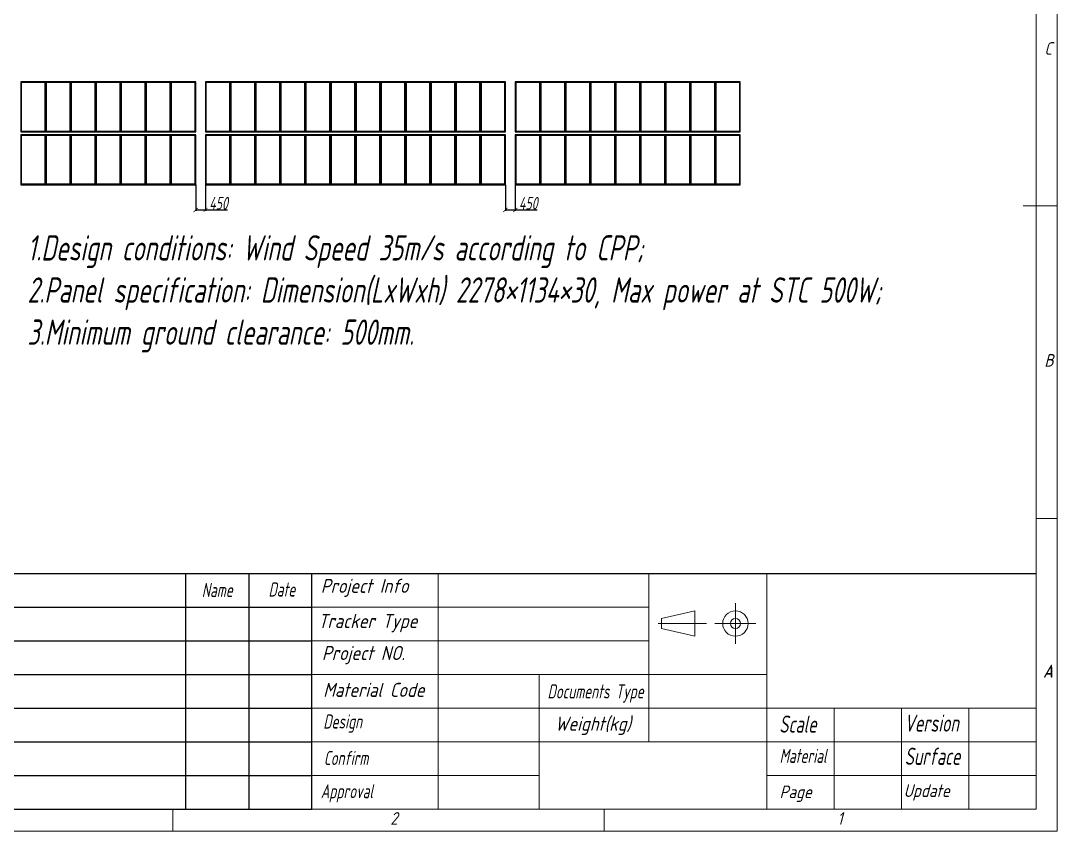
# Model space of a CAD drawing. Header units: millimetres. Extents: x -962 to 79815, y -55582 to 115780.
# Drawn here: x 32477 to 79815, y -55582 to -18576 of the extents above; entities that cross this region are included whole.
import ezdxf

# ---------------------------------------------------------------- set-up
doc = ezdxf.new("R2010")
doc.units = ezdxf.units.MM
doc.layers.add('01 Heavy line', color=7, linetype='Continuous', lineweight=18)
doc.layers.add('01-Dimension', color=4, linetype='Continuous')
doc.layers.add('03-Text', color=3, linetype='Continuous')
doc.styles.add('GB', font='gbeitc.shx', dxfattribs={"width": 0.8, "bigfont": 'gbcbig.shx'})
doc.styles.add('GreenexSolar', font='gbeitc.shx', dxfattribs={"width": 0.8, "height": 576.977143})
doc.styles.add('样式 1', font='')
doc.styles.get('样式 1').set_extended_font_data('KaiTi_GB2312')
doc.dimstyles.new('GreenexSolar', dxfattribs={"dimtxt": 3, "dimasz": 1, "dimexe": 0.18, "dimexo": 0.0625, "dimgap": 0.09, "dimtad": 1, "dimtih": 1, "dimtoh": 1, "dimdec": 0, "dimzin": 0, "dimdsep": 46, "dimtxsty": 'GreenexSolar', "dimblk": 'ARCHTICK', "dimcen": 0.09, "dimclrd": 4, "dimclre": 4, "dimclrt": 3, "dimadec": 0, "dimazin": 0, "dimtfac": 1, "dimtdec": 4, "dimtofl": 0, "dimtmove": 0, "dimatfit": 3, "dimfxl": 1, "dimtolj": 1, "dimtzin": 0, "dimarcsym": 0})

# ---------------------------------------------------------------- blocks, each defined once
blk = doc.blocks.new('00-Greenex-京立蔚蓝英文图框')
for p, q in [((102, -227.78), (410, -227.78)), ((238, -283.78), (238, -227.78)), ((102, -283.78), (238, -283.78))]:
    blk.add_line(p, q)
at = {"layer": '01 Heavy line', "color": 4}
for p, q in [((415, 8), (415, -289)), ((406.88, -140.5), (415, -140.5)), ((409.88, -214.75), (415, -214.75)), ((268, -227.78), (268, -283.78)), ((318, -227.78), (318, -267.78)), ((346, -227.78), (346, -283.78)), ((238, -235.78), (318, -235.78)), ((338.57, -234.84), (338.57, -244.54)), ((321.04, -238.49), (328.91, -236.68)), ((321.04, -240.89), (321.04, -238.49)), ((328.91, -242.69), (328.91, -236.68)), ((320.21, -239.69), (331.74, -239.69)), ((321.04, -240.89), (328.91, -242.69)), ((343.42, -239.69), (333.71, -239.69)), ((238, -243.78), (318, -243.78)), ((238, -251.78), (346, -251.78)), ((292, -251.78), (292, -283.78)), ((238, -259.78), (410, -259.78)), ((362, -259.78), (362, -283.78)), ((378, -259.78), (378, -283.78)), ((394, -259.78), (394, -283.78)), ((238, -267.78), (410, -267.78)), ((238, -275.78), (292, -275.78)), ((346, -275.78), (410, -275.78)), ((205, -283.78), (205, -289)), ((307.44, -283.88), (307.44, -289)), ((307.44, -283.88), (307.44, -289)), ((-5, -289), (415, -289))]:
    blk.add_line(p, q, dxfattribs=at)
at = {"layer": '01 Heavy line', "color": 7, "lineweight": 18}
for p in [(410, 0), (0, -283.78)]:
    blk.add_line(p, (410, -283.78), dxfattribs=at)
at = {"layer": '01 Heavy line', "color": 4, "lineweight": 25}
for p, q in [((208, -227.78), (208, -283.78)), ((223, -227.78), (223, -283.78)), ((102, -235.78), (238, -235.78)), ((102, -243.78), (238, -243.78)), ((102, -251.78), (238, -251.78)), ((102, -259.78), (238, -259.78)), ((102, -267.78), (238, -267.78)), ((102, -275.78), (238, -275.78))]:
    blk.add_line(p, q, dxfattribs=at)
at = {"layer": '01 Heavy line', "color": 4}
for radius in [3.01, 1.2]:
    blk.add_circle((338.57, -239.69), radius, dxfattribs=at)
at = {"layer": '01 Heavy line', "color": 4, "style": 'GB'}
for s, height, p in [('C', 3, (411.93, -104.66)), ('B', 3, (411.93, -178.71)), ('Project Info', 3.3333, (240.12, -232.41)), ('Tracker Type', 3.3333, (239.48, -240.75)), ('Project NO.', 3.3333, (240.39, -248.35)), ('A', 3, (411.71, -252.46)), ('Material Code', 3.3333, (240.69, -257.1)), ('Weight(kg)', 3.333, (295.75, -265.13)), ('Update', 3, (378.52, -280.86)), ('Page', 3, (349.06, -281.14)), ('2', 3, (256.61, -287.46)), ('1', 3, (362.76, -287.46))]:
    blk.add_text(s, height=height, dxfattribs=at).set_placement(p)
at = {"layer": '01 Heavy line', "color": 0, "style": '样式 1'}
blk.add_text('YMT', height=0.000998, dxfattribs=at).set_placement((376.36, -228.86))
at = {"layer": '01 Heavy line', "color": 4, "style": 'GB', "width": 0.8}
for s, height, p in [('Name', 3.333, (211.86, -233.39)), ('Date', 3.333, (227.7, -233.27)), ('Documents Type', 3.3333, (293.95, -257.47)), ('Design', 3.333, (240.71, -264.61)), ('Scale', 4.067, (348.97, -265.59)), ('Version', 4.067, (378.68, -265.36)), ('Confirm', 3.333, (240.83, -273.27)), ('Material', 3.333, (349.06, -272.77)), ('Surface', 4.067, (378.75, -273.23)), ('Approval', 3.333, (240.09, -281.15))]:
    blk.add_text(s, height=height, dxfattribs=at).set_placement(p)
at = {"layer": '01 Heavy line', "style": 'GB'}
blk.add_text('A', height=3, dxfattribs=at).set_placement((411.59, -252.56))
blk = doc.blocks.new('*U115')
at = {"color": 7, "linetype": 'Continuous', "lineweight": 25}
for p, q in [((-567, 2348), (-567, 70)), ((567, 2348), (-567, 2348)), ((-550, 87), (-550, 2331)), ((-550, 2331), (550, 2331)), ((-550, 2331), (-547, 2328)), ((-547, 2328), (-547, 90)), ((547, 2328), (-547, 2328)), ((550, 2331), (547, 2328)), ((547, 90), (547, 2328)), ((550, 2331), (550, 87)), ((567, 70), (567, 2348)), ((-567, 70), (567, 70)), ((-547, 90), (-550, 87)), ((550, 87), (-550, 87)), ((-547, 90), (547, 90)), ((547, 90), (550, 87)), ((-567, -70), (-567, -2348)), ((567, -70), (-567, -70)), ((-550, -2331), (-550, -87)), ((-550, -87), (-547, -90)), ((-550, -87), (550, -87)), ((-547, -90), (-547, -2328)), ((547, -90), (-547, -90)), ((550, -87), (547, -90)), ((547, -2328), (547, -90)), ((550, -87), (550, -2331)), ((567, -2348), (567, -70)), ((-567, -2348), (567, -2348)), ((-547, -2328), (-550, -2331)), ((550, -2331), (-550, -2331)), ((-547, -2328), (547, -2328)), ((547, -2328), (550, -2331))]:
    blk.add_line(p, q, dxfattribs=at)
blk = doc.blocks.new('_ArchTick')
at = {"color": 0, "linetype": 'ByBlock', "const_width": 0.15}
blk.add_lwpolyline([(-0.5, -0.5), (0.5, 0.5)], dxfattribs=at)
blk = doc.blocks.new('*D206')
at = {"layer": '01-Dimension', "color": 4, "lineweight": -2, "transparency": 16777216}
for p, q in [((40467, -26073), (40467, -27250)), ((40917, -26073), (40917, -27250)), ((40467, -27215), (40917, -27215)), ((40917, -27215), (41913, -27215))]:
    blk.add_line(p, q, dxfattribs=at)
at = {"layer": 'Defpoints', "color": 0, "transparency": 16777216}
for p in [(40467, -26061), (40917, -26061), (40917, -27215)]:
    blk.add_point(p, dxfattribs=at)
at = {"layer": '01-Dimension', "color": 4, "lineweight": -2, "transparency": 16777216, "xscale": 192.3257142857143, "yscale": 192.3257142857143, "zscale": 192.3257142857143, "rotation": 180}
blk.add_blockref('_ArchTick', (40467, -27215), dxfattribs=at)
at = {"layer": '01-Dimension', "color": 4, "lineweight": -2, "transparency": 16777216, "xscale": 192.3257142857143, "yscale": 192.3257142857143, "zscale": 192.3257142857143}
blk.add_blockref('_ArchTick', (40917, -27215), dxfattribs=at)
at = {"layer": '01-Dimension', "color": 3, "transparency": 16777216, "insert": (41511, -26909), "char_height": 577, "attachment_point": 5, "style": 'GreenexSolar'}
blk.add_mtext('\\A1;450', dxfattribs=at)
blk = doc.blocks.new('*D207')
at = {"layer": '01-Dimension', "color": 4, "lineweight": -2, "transparency": 16777216}
for p, q in [((54613, -26073), (54613, -27250)), ((55063, -26073), (55063, -27250)), ((54613, -27215), (55063, -27215)), ((55063, -27215), (56059, -27215))]:
    blk.add_line(p, q, dxfattribs=at)
at = {"layer": 'Defpoints', "color": 0, "transparency": 16777216}
for p in [(54613, -26061), (55063, -26061), (55063, -27215)]:
    blk.add_point(p, dxfattribs=at)
at = {"layer": '01-Dimension', "color": 4, "lineweight": -2, "transparency": 16777216, "xscale": 192.3257142857143, "yscale": 192.3257142857143, "zscale": 192.3257142857143, "rotation": 180}
blk.add_blockref('_ArchTick', (54613, -27215), dxfattribs=at)
at = {"layer": '01-Dimension', "color": 4, "lineweight": -2, "transparency": 16777216, "xscale": 192.3257142857143, "yscale": 192.3257142857143, "zscale": 192.3257142857143}
blk.add_blockref('_ArchTick', (55063, -27215), dxfattribs=at)
at = {"layer": '01-Dimension', "color": 3, "transparency": 16777216, "insert": (55657, -26909), "char_height": 577, "attachment_point": 5, "style": 'GreenexSolar'}
blk.add_mtext('\\A1;450', dxfattribs=at)

msp = doc.modelspace()

# ---------------------------------------------------------------- block references
at = {"xscale": 192.3257142857143, "yscale": 192.3257142857143, "zscale": 192.3257142857143}
msp.add_blockref('00-Greenex-京立蔚蓝英文图框', (0, 0), dxfattribs=at)
for p in [(33047.8, -23713.2), (34189.8, -23713.2), (35331.8, -23713.2), (36473.8, -23713.2), (37615.8, -23713.2), (38757.8, -23713.2), (39899.8, -23713.2), (41483.8, -23713.2), (42625.8, -23713.2), (43767.8, -23713.2), (44909.8, -23713.2), (46051.8, -23713.2), (47193.8, -23713.2), (48335.8, -23713.2), (49477.8, -23713.2), (50619.8, -23713.2), (51761.8, -23713.2), (52903.8, -23713.2), (54045.8, -23713.2), (55629.8, -23713.2), (56771.8, -23713.2), (57913.8, -23713.2), (59055.8, -23713.2), (60197.8, -23713.2), (61339.8, -23713.2), (62481.8, -23713.2), (63623.8, -23713.2), (64765.8, -23713.2)]:
    msp.add_blockref('*U115', p)

# ---------------------------------------------------------------- texts
at = {"layer": '03-Text', "insert": (32785.2, -28369.1), "char_height": 1153.9543, "width": 43952.795, "attachment_point": 1, "style": 'GreenexSolar'}
msp.add_mtext('1.Design conditions: Wind Speed 35m/s according to CPP;^J2.Panel specification: Dimension(LxWxh) 2278×1134×30, Max power at STC 500W;^J3.Minimum ground clearance: 500mm.', dxfattribs=at)

# ---------------------------------------------------------------- dimensions: what is measured, and where the dimension line sits
at = {"layer": '01-Dimension'}
for base, p1, p2, picture, middle in [((40916.8, -27215.2), (40466.8, -26061.2), (40916.8, -26061.2), '*D206', (41511.1, -26909.4)), ((55062.8, -27215.2), (54612.8, -26061.2), (55062.8, -26061.2), '*D207', (55657.1, -26909.4))]:
    dim = msp.add_linear_dim(base=base, p1=p1, p2=p2, dimstyle='GreenexSolar', override={"dimscale": 192.325714}, dxfattribs=at)
    dim.commit()
    dim.dimension.update_dxf_attribs({"geometry": picture, "text_midpoint": middle})

doc.saveas('drawing.dxf')
